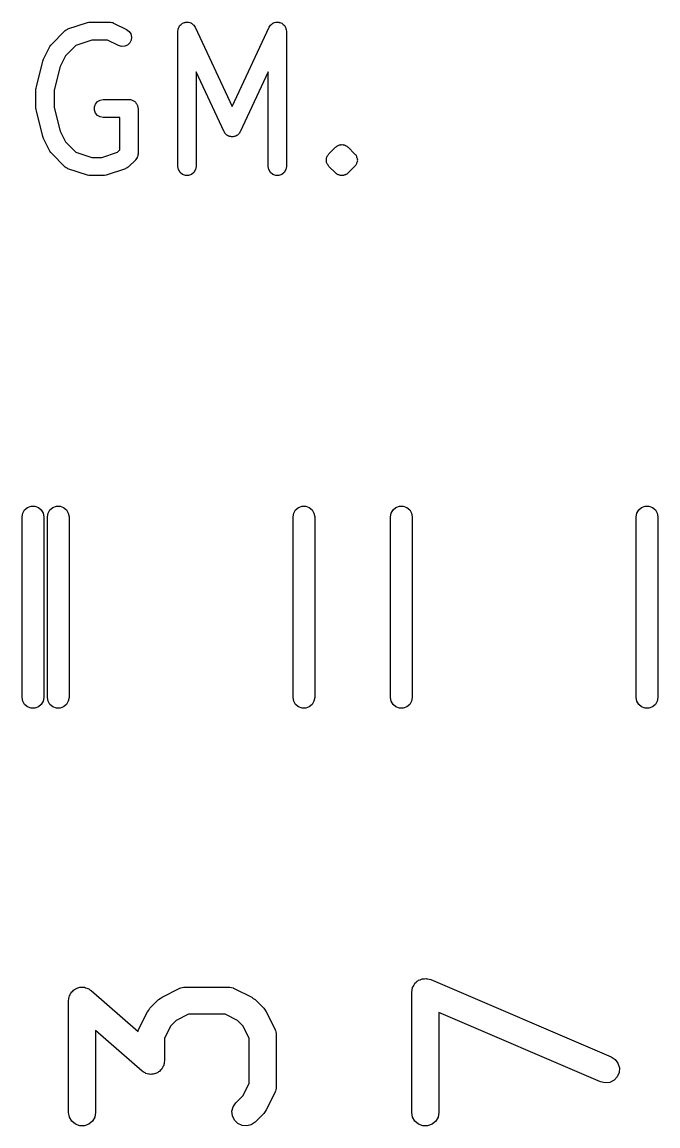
# Model space of a CAD drawing. Extents: x 127.3 to 176.4, y -111.4 to -62.2.
# Drawn here: x 133.02 to 136.54, y -86.63 to -80.52 of the extents above; entities that cross this region are included whole.
import ezdxf

# ---------------------------------------------------------------- set-up
doc = ezdxf.new("R2010")
doc.units = 0
doc.header["$MEASUREMENT"] = 0
doc.layers.add('BLACK', color=7, linetype='CONTINUOUS')

msp = doc.modelspace()

# ---------------------------------------------------------------- linework, layer by layer
at = {"layer": 'Black'}
for p, q in [((133.274, -80.5586), (133.382, -80.5229)), ((133.382, -80.5229), (133.39, -80.5217)), ((133.39, -80.5217), (133.397, -80.5203)), ((133.397, -80.5203), (133.505, -80.5203)), ((133.505, -80.5203), (133.507, -80.5208)), ((133.507, -80.5208), (133.51, -80.5206)), ((133.51, -80.5206), (133.516, -80.5223)), ((133.516, -80.5223), (133.522, -80.5233)), ((133.522, -80.5233), (133.524, -80.5247)), ((133.524, -80.5247), (133.527, -80.5256)), ((133.527, -80.5256), (133.598, -80.5613)), ((133.886, -80.5532), (133.889, -80.5475)), ((133.889, -80.5475), (133.892, -80.5416)), ((133.892, -80.5416), (133.894, -80.5401)), ((133.894, -80.5401), (133.895, -80.5381)), ((133.895, -80.5381), (133.9, -80.5339)), ((133.9, -80.5339), (133.904, -80.5293)), ((133.904, -80.5293), (133.906, -80.5284)), ((133.906, -80.5284), (133.908, -80.527)), ((133.908, -80.527), (133.914, -80.5248)), ((133.914, -80.5248), (133.92, -80.522)), ((133.92, -80.522), (133.922, -80.5218)), ((133.922, -80.5218), (133.924, -80.521)), ((133.924, -80.521), (133.931, -80.521)), ((133.931, -80.521), (133.937, -80.5205)), ((133.937, -80.5205), (133.94, -80.521)), ((133.94, -80.521), (133.942, -80.521)), ((133.942, -80.521), (133.948, -80.5233)), ((133.948, -80.5233), (133.954, -80.525)), ((133.954, -80.525), (133.956, -80.5262)), ((133.956, -80.5262), (133.958, -80.527)), ((133.958, -80.527), (133.963, -80.5312)), ((133.963, -80.5312), (133.968, -80.5349)), ((133.968, -80.5349), (133.97, -80.5367)), ((133.97, -80.5367), (133.971, -80.5381)), ((133.971, -80.5381), (133.975, -80.5438)), ((133.975, -80.5438), (133.978, -80.5491)), ((133.978, -80.5491), (134.183, -80.9878)), ((134.183, -80.9878), (134.388, -80.5491)), ((134.388, -80.5491), (134.392, -80.5438)), ((134.392, -80.5438), (134.395, -80.5381)), ((134.395, -80.5381), (134.397, -80.5367)), ((134.397, -80.5367), (134.398, -80.5349)), ((134.398, -80.5349), (134.403, -80.5312)), ((134.403, -80.5312), (134.408, -80.527)), ((134.408, -80.527), (134.41, -80.5262)), ((134.41, -80.5262), (134.412, -80.525)), ((134.412, -80.525), (134.418, -80.5233)), ((134.418, -80.5233), (134.424, -80.521)), ((134.424, -80.521), (134.427, -80.521)), ((134.427, -80.521), (134.429, -80.5205)), ((134.429, -80.5205), (134.435, -80.521)), ((134.435, -80.521), (134.442, -80.521)), ((134.442, -80.521), (134.444, -80.5218)), ((134.444, -80.5218), (134.446, -80.522)), ((134.446, -80.522), (134.452, -80.5248)), ((134.452, -80.5248), (134.458, -80.527)), ((134.458, -80.527), (134.46, -80.5284)), ((134.46, -80.5284), (134.462, -80.5293)), ((134.462, -80.5293), (134.466, -80.5339)), ((134.466, -80.5339), (134.471, -80.5381)), ((134.471, -80.5381), (134.473, -80.5401)), ((134.473, -80.5401), (134.474, -80.5416)), ((134.474, -80.5416), (134.477, -80.5475)), ((134.477, -80.5475), (134.48, -80.5532)), ((133.184, -80.6421), (133.255, -80.5706)), ((133.255, -80.5706), (133.257, -80.569)), ((133.257, -80.569), (133.259, -80.5668)), ((133.259, -80.5668), (133.264, -80.564)), ((133.264, -80.564), (133.269, -80.5607)), ((133.269, -80.5607), (133.272, -80.5599)), ((133.272, -80.5599), (133.274, -80.5586)), ((133.598, -80.5613), (133.612, -80.5716)), ((133.612, -80.5716), (133.622, -80.5861)), ((133.622, -80.5861), (133.626, -80.603)), ((133.626, -80.603), (133.624, -80.6203)), ((133.883, -80.5703), (133.884, -80.5639)), ((133.883, -81.3203), (133.883, -80.5703)), ((133.884, -80.5639), (133.885, -80.5574)), ((133.885, -80.5574), (133.886, -80.5554)), ((133.886, -80.5554), (133.886, -80.5532)), ((134.48, -80.5532), (134.481, -80.5554)), ((134.481, -80.5554), (134.481, -80.5574)), ((134.481, -80.5574), (134.482, -80.5639)), ((134.482, -80.5639), (134.483, -80.5703)), ((134.483, -80.5703), (134.483, -81.3203)), ((133.138, -80.7265), (133.174, -80.6551)), ((133.174, -80.6551), (133.179, -80.6486)), ((133.179, -80.6486), (133.184, -80.6421)), ((133.317, -80.6497), (133.26, -80.707)), ((133.406, -80.6203), (133.317, -80.6497)), ((133.493, -80.6203), (133.406, -80.6203)), ((133.554, -80.6507), (133.493, -80.6203)), ((133.57, -80.6557), (133.554, -80.6507)), ((133.588, -80.6546), (133.57, -80.6557)), ((133.604, -80.6477), (133.588, -80.6546)), ((133.616, -80.6358), (133.604, -80.6477)), ((133.624, -80.6203), (133.616, -80.6358)), ((133.135, -80.7367), (133.137, -80.7317)), ((133.137, -80.7317), (133.138, -80.7265)), ((133.26, -80.707), (133.23, -80.7663)), ((133.099, -80.8796), (133.135, -80.7367)), ((133.23, -80.7663), (133.197, -80.8979)), ((134.138, -81.1271), (133.983, -80.7957)), ((133.983, -80.7957), (133.983, -81.3203)), ((134.383, -80.7957), (134.228, -81.1271)), ((134.383, -81.3203), (134.383, -80.7957)), ((133.097, -80.8917), (133.098, -80.8857)), ((133.097, -80.9989), (133.097, -80.8917)), ((133.098, -80.8857), (133.099, -80.8796)), ((133.197, -80.8979), (133.197, -80.9927)), ((133.42, -80.9902), (133.426, -80.9739)), ((133.426, -80.9739), (133.437, -80.9606)), ((133.437, -80.9606), (133.452, -80.9519)), ((133.452, -80.9519), (133.469, -80.9489)), ((133.469, -80.9489), (133.612, -80.9489)), ((133.612, -80.9489), (133.616, -80.9496)), ((133.616, -80.9496), (133.62, -80.9496)), ((133.62, -80.9496), (133.625, -80.9511)), ((133.625, -80.9511), (133.629, -80.9519)), ((133.629, -80.9519), (133.633, -80.9541)), ((133.633, -80.9541), (133.637, -80.9556)), ((133.637, -80.9556), (133.64, -80.9584)), ((133.64, -80.9584), (133.644, -80.9606)), ((133.644, -80.9606), (133.647, -80.9639)), ((133.647, -80.9639), (133.65, -80.9667)), ((133.65, -80.9667), (133.652, -80.9705)), ((133.652, -80.9705), (133.655, -80.9739)), ((133.655, -80.9739), (133.657, -80.978)), ((133.657, -80.978), (133.659, -80.9818)), ((133.098, -81.0049), (133.097, -80.9989)), ((133.099, -81.011), (133.098, -81.0049)), ((133.135, -81.1538), (133.099, -81.011)), ((133.197, -80.9927), (133.23, -81.1243)), ((133.42, -81.0075), (133.42, -80.9902)), ((133.426, -81.0239), (133.42, -81.0075)), ((133.437, -81.0372), (133.426, -81.0239)), ((133.452, -81.0458), (133.437, -81.0372)), ((133.659, -80.9818), (133.659, -80.9861)), ((133.659, -80.9861), (133.661, -80.9902)), ((133.661, -80.9902), (133.661, -80.9945)), ((133.661, -80.9945), (133.662, -80.9989)), ((133.662, -80.9989), (133.662, -81.2489)), ((133.469, -81.0489), (133.452, -81.0458)), ((133.562, -81.0489), (133.469, -81.0489)), ((133.562, -81.2281), (133.562, -81.0489)), ((133.137, -81.1588), (133.135, -81.1538)), ((133.138, -81.1641), (133.137, -81.1588)), ((133.23, -81.1243), (133.26, -81.1835)), ((134.14, -81.1307), (134.138, -81.1271)), ((134.142, -81.1347), (134.14, -81.1307)), ((134.145, -81.1378), (134.142, -81.1347)), ((134.148, -81.1414), (134.145, -81.1378)), ((134.151, -81.1439), (134.148, -81.1414)), ((134.154, -81.1469), (134.151, -81.1439)), ((134.158, -81.1488), (134.154, -81.1469)), ((134.162, -81.1513), (134.158, -81.1488)), ((134.166, -81.1524), (134.162, -81.1513)), ((134.17, -81.1543), (134.166, -81.1524)), ((134.175, -81.1547), (134.17, -81.1543)), ((134.179, -81.1558), (134.175, -81.1547)), ((134.183, -81.1554), (134.179, -81.1558)), ((134.187, -81.1558), (134.183, -81.1554)), ((134.192, -81.1547), (134.187, -81.1558)), ((134.196, -81.1543), (134.192, -81.1547)), ((134.2, -81.1524), (134.196, -81.1543)), ((134.204, -81.1513), (134.2, -81.1524)), ((134.208, -81.1488), (134.204, -81.1513)), ((134.212, -81.1469), (134.208, -81.1488)), ((134.215, -81.1439), (134.212, -81.1469)), ((134.218, -81.1414), (134.215, -81.1439)), ((134.221, -81.1378), (134.218, -81.1414)), ((134.224, -81.1347), (134.221, -81.1378)), ((134.226, -81.1307), (134.224, -81.1347)), ((134.228, -81.1271), (134.226, -81.1307)), ((133.174, -81.2355), (133.138, -81.1641)), ((133.26, -81.1835), (133.317, -81.2409)), ((134.719, -81.2492), (134.755, -81.2135)), ((134.755, -81.2135), (134.759, -81.211)), ((134.759, -81.211), (134.762, -81.2079)), ((134.762, -81.2079), (134.764, -81.207)), ((134.764, -81.207), (134.765, -81.2056)), ((134.765, -81.2056), (134.767, -81.2048)), ((134.767, -81.2048), (134.769, -81.2035)), ((134.769, -81.2035), (134.773, -81.2024)), ((134.773, -81.2024), (134.777, -81.2006)), ((134.777, -81.2006), (134.78, -81.2004)), ((134.78, -81.2004), (134.782, -81.1996)), ((134.782, -81.1996), (134.784, -81.1996)), ((134.784, -81.1996), (134.786, -81.199)), ((134.786, -81.199), (134.79, -81.1994)), ((134.79, -81.1994), (134.795, -81.199)), ((134.795, -81.199), (134.797, -81.1996)), ((134.797, -81.1996), (134.799, -81.1996)), ((134.799, -81.1996), (134.801, -81.2004)), ((134.801, -81.2004), (134.803, -81.2006)), ((134.803, -81.2006), (134.807, -81.2024)), ((134.807, -81.2024), (134.811, -81.2035)), ((134.811, -81.2035), (134.813, -81.2048)), ((134.813, -81.2048), (134.815, -81.2056)), ((134.815, -81.2056), (134.817, -81.207)), ((134.817, -81.207), (134.819, -81.2079)), ((134.819, -81.2079), (134.822, -81.211)), ((134.822, -81.211), (134.826, -81.2135)), ((134.826, -81.2135), (134.861, -81.2492)), ((133.179, -81.2419), (133.174, -81.2355)), ((133.184, -81.2485), (133.179, -81.2419)), ((133.255, -81.3199), (133.184, -81.2485)), ((133.317, -81.2409), (133.406, -81.2703)), ((133.406, -81.2703), (133.461, -81.2703)), ((133.461, -81.2703), (133.549, -81.2409)), ((133.549, -81.2409), (133.562, -81.2281)), ((133.647, -81.2842), (133.611, -81.3199)), ((133.648, -81.2824), (133.647, -81.2842)), ((133.65, -81.281), (133.648, -81.2824)), ((133.653, -81.2753), (133.65, -81.281)), ((133.657, -81.27), (133.653, -81.2753)), ((133.658, -81.2679), (133.657, -81.27)), ((133.659, -81.266), (133.658, -81.2679)), ((133.66, -81.2595), (133.659, -81.266)), ((133.662, -81.2532), (133.66, -81.2595)), ((133.662, -81.2489), (133.661, -81.251)), ((133.661, -81.251), (133.662, -81.2532)), ((134.705, -81.2802), (134.706, -81.276)), ((134.705, -81.2846), (134.705, -81.2802)), ((134.705, -81.2889), (134.705, -81.2846)), ((134.706, -81.2716), (134.708, -81.2677)), ((134.706, -81.276), (134.706, -81.2716)), ((134.708, -81.2677), (134.709, -81.2634)), ((134.709, -81.2634), (134.712, -81.2599)), ((134.712, -81.2599), (134.714, -81.2559)), ((134.714, -81.2559), (134.717, -81.2528)), ((134.717, -81.2528), (134.719, -81.2492)), ((134.861, -81.2492), (134.864, -81.2528)), ((134.864, -81.2528), (134.867, -81.2559)), ((134.867, -81.2559), (134.869, -81.2599)), ((134.869, -81.2599), (134.871, -81.2634)), ((134.871, -81.2634), (134.872, -81.2677)), ((134.872, -81.2677), (134.874, -81.2716)), ((134.874, -81.2716), (134.875, -81.276)), ((134.875, -81.276), (134.876, -81.2802)), ((134.876, -81.2802), (134.875, -81.2846)), ((134.875, -81.2846), (134.876, -81.2889)), ((133.257, -81.3216), (133.255, -81.3199)), ((133.259, -81.3237), (133.257, -81.3216)), ((133.264, -81.3265), (133.259, -81.3237)), ((133.269, -81.3299), (133.264, -81.3265)), ((133.272, -81.3306), (133.269, -81.3299)), ((133.274, -81.332), (133.272, -81.3306)), ((133.382, -81.3677), (133.274, -81.332)), ((133.592, -81.332), (133.485, -81.3677)), ((133.594, -81.3306), (133.592, -81.332)), ((133.597, -81.3299), (133.594, -81.3306)), ((133.602, -81.3265), (133.597, -81.3299)), ((133.607, -81.3237), (133.602, -81.3265)), ((133.609, -81.3216), (133.607, -81.3237)), ((133.611, -81.3199), (133.609, -81.3216)), ((133.886, -81.3374), (133.883, -81.3203)), ((133.895, -81.3524), (133.886, -81.3374)), ((133.98, -81.3374), (133.971, -81.3524)), ((133.983, -81.3203), (133.98, -81.3374)), ((134.386, -81.3374), (134.383, -81.3203)), ((134.395, -81.3524), (134.386, -81.3374)), ((134.48, -81.3374), (134.471, -81.3524)), ((134.483, -81.3203), (134.48, -81.3374)), ((134.706, -81.2932), (134.705, -81.2889)), ((134.706, -81.2975), (134.706, -81.2932)), ((134.708, -81.3015), (134.706, -81.2975)), ((134.709, -81.3057), (134.708, -81.3015)), ((134.712, -81.3093), (134.709, -81.3057)), ((134.714, -81.3132), (134.712, -81.3093)), ((134.717, -81.3163), (134.714, -81.3132)), ((134.719, -81.3199), (134.717, -81.3163)), ((134.755, -81.3556), (134.719, -81.3199)), ((134.861, -81.3199), (134.826, -81.3556)), ((134.864, -81.3163), (134.861, -81.3199)), ((134.867, -81.3132), (134.864, -81.3163)), ((134.869, -81.3093), (134.867, -81.3132)), ((134.871, -81.3057), (134.869, -81.3093)), ((134.872, -81.3015), (134.871, -81.3057)), ((134.874, -81.2975), (134.872, -81.3015)), ((134.875, -81.2932), (134.874, -81.2975)), ((134.876, -81.2889), (134.875, -81.2932)), ((133.39, -81.3689), (133.382, -81.3677)), ((133.397, -81.3703), (133.39, -81.3689)), ((133.469, -81.3703), (133.397, -81.3703)), ((133.477, -81.3689), (133.469, -81.3703)), ((133.485, -81.3677), (133.477, -81.3689)), ((133.908, -81.3636), (133.895, -81.3524)), ((133.924, -81.3695), (133.908, -81.3636)), ((133.942, -81.3695), (133.924, -81.3695)), ((133.958, -81.3636), (133.942, -81.3695)), ((133.971, -81.3524), (133.958, -81.3636)), ((134.408, -81.3636), (134.395, -81.3524)), ((134.424, -81.3695), (134.408, -81.3636)), ((134.442, -81.3695), (134.424, -81.3695)), ((134.458, -81.3636), (134.442, -81.3695)), ((134.471, -81.3524), (134.458, -81.3636)), ((134.759, -81.3582), (134.755, -81.3556)), ((134.762, -81.3612), (134.759, -81.3582)), ((134.764, -81.3622), (134.762, -81.3612)), ((134.765, -81.3636), (134.764, -81.3622)), ((134.767, -81.3643), (134.765, -81.3636)), ((134.769, -81.3656), (134.767, -81.3643)), ((134.773, -81.3667), (134.769, -81.3656)), ((134.777, -81.3686), (134.773, -81.3667)), ((134.78, -81.3688), (134.777, -81.3686)), ((134.782, -81.3695), (134.78, -81.3688)), ((134.784, -81.3695), (134.782, -81.3695)), ((134.786, -81.3701), (134.784, -81.3695)), ((134.79, -81.3697), (134.786, -81.3701)), ((134.795, -81.3701), (134.79, -81.3697)), ((134.797, -81.3695), (134.795, -81.3701)), ((134.799, -81.3695), (134.797, -81.3695)), ((134.801, -81.3688), (134.799, -81.3695)), ((134.803, -81.3686), (134.801, -81.3688)), ((134.807, -81.3667), (134.803, -81.3686)), ((134.811, -81.3656), (134.807, -81.3667)), ((134.813, -81.3643), (134.811, -81.3656)), ((134.815, -81.3636), (134.813, -81.3643)), ((134.817, -81.3622), (134.815, -81.3636)), ((134.819, -81.3612), (134.817, -81.3622)), ((134.822, -81.3582), (134.819, -81.3612)), ((134.826, -81.3556), (134.822, -81.3582)), ((133.02, -83.26), (133.024, -83.2395)), ((133.024, -83.2395), (133.034, -83.2214)), ((133.034, -83.2214), (133.05, -83.208)), ((133.05, -83.208), (133.07, -83.2009)), ((133.07, -83.2009), (133.09, -83.2009)), ((133.09, -83.2009), (133.11, -83.208)), ((133.11, -83.208), (133.126, -83.2214)), ((133.126, -83.2214), (133.136, -83.2395)), ((133.136, -83.2395), (133.14, -83.26)), ((133.16, -83.26), (133.164, -83.2395)), ((133.164, -83.2395), (133.174, -83.2214)), ((133.174, -83.2214), (133.19, -83.208)), ((133.19, -83.208), (133.21, -83.2009)), ((133.21, -83.2009), (133.23, -83.2009)), ((133.23, -83.2009), (133.25, -83.208)), ((133.25, -83.208), (133.266, -83.2214)), ((133.266, -83.2214), (133.276, -83.2395)), ((133.276, -83.2395), (133.28, -83.26)), ((134.52, -83.26), (134.524, -83.2395)), ((134.524, -83.2395), (134.534, -83.2214)), ((134.534, -83.2214), (134.55, -83.208)), ((134.55, -83.208), (134.57, -83.2009)), ((134.57, -83.2009), (134.59, -83.2009)), ((134.59, -83.2009), (134.61, -83.208)), ((134.61, -83.208), (134.626, -83.2214)), ((134.626, -83.2214), (134.636, -83.2395)), ((134.636, -83.2395), (134.64, -83.26)), ((135.06, -83.26), (135.064, -83.2395)), ((135.064, -83.2395), (135.074, -83.2214)), ((135.074, -83.2214), (135.09, -83.208)), ((135.09, -83.208), (135.11, -83.2009)), ((135.11, -83.2009), (135.13, -83.2009)), ((135.13, -83.2009), (135.15, -83.208)), ((135.15, -83.208), (135.166, -83.2214)), ((135.166, -83.2214), (135.176, -83.2395)), ((135.176, -83.2395), (135.18, -83.26)), ((136.42, -83.26), (136.424, -83.2395)), ((136.424, -83.2395), (136.434, -83.2214)), ((136.434, -83.2214), (136.45, -83.208)), ((136.45, -83.208), (136.47, -83.2009)), ((136.47, -83.2009), (136.49, -83.2009)), ((136.49, -83.2009), (136.51, -83.208)), ((136.51, -83.208), (136.526, -83.2214)), ((136.526, -83.2214), (136.536, -83.2395)), ((136.536, -83.2395), (136.54, -83.26)), ((133.02, -84.26), (133.02, -83.26)), ((133.14, -83.26), (133.14, -84.26)), ((133.16, -84.26), (133.16, -83.26)), ((133.28, -83.26), (133.28, -84.26)), ((134.52, -84.26), (134.52, -83.26)), ((134.64, -83.26), (134.64, -84.26)), ((135.06, -84.26), (135.06, -83.26)), ((135.18, -83.26), (135.18, -84.26)), ((136.42, -84.26), (136.42, -83.26)), ((136.54, -83.26), (136.54, -84.26)), ((133.024, -84.2805), (133.02, -84.26)), ((133.14, -84.26), (133.136, -84.2805)), ((133.164, -84.2805), (133.16, -84.26)), ((133.28, -84.26), (133.276, -84.2805)), ((134.524, -84.2805), (134.52, -84.26)), ((134.64, -84.26), (134.636, -84.2805)), ((135.064, -84.2805), (135.06, -84.26)), ((135.18, -84.26), (135.176, -84.2805)), ((136.424, -84.2805), (136.42, -84.26)), ((136.54, -84.26), (136.536, -84.2805)), ((133.034, -84.2986), (133.024, -84.2805)), ((133.05, -84.312), (133.034, -84.2986)), ((133.07, -84.3191), (133.05, -84.312)), ((133.09, -84.3191), (133.07, -84.3191)), ((133.11, -84.312), (133.09, -84.3191)), ((133.126, -84.2986), (133.11, -84.312)), ((133.136, -84.2805), (133.126, -84.2986)), ((133.174, -84.2986), (133.164, -84.2805)), ((133.19, -84.312), (133.174, -84.2986)), ((133.21, -84.3191), (133.19, -84.312)), ((133.23, -84.3191), (133.21, -84.3191)), ((133.25, -84.312), (133.23, -84.3191)), ((133.266, -84.2986), (133.25, -84.312)), ((133.276, -84.2805), (133.266, -84.2986)), ((134.534, -84.2986), (134.524, -84.2805)), ((134.55, -84.312), (134.534, -84.2986)), ((134.57, -84.3191), (134.55, -84.312)), ((134.59, -84.3191), (134.57, -84.3191)), ((134.61, -84.312), (134.59, -84.3191)), ((134.626, -84.2986), (134.61, -84.312)), ((134.636, -84.2805), (134.626, -84.2986)), ((135.074, -84.2986), (135.064, -84.2805)), ((135.09, -84.312), (135.074, -84.2986)), ((135.11, -84.3191), (135.09, -84.312)), ((135.13, -84.3191), (135.11, -84.3191)), ((135.15, -84.312), (135.13, -84.3191)), ((135.166, -84.2986), (135.15, -84.312)), ((135.176, -84.2805), (135.166, -84.2986)), ((136.434, -84.2986), (136.424, -84.2805)), ((136.45, -84.312), (136.434, -84.2986)), ((136.47, -84.3191), (136.45, -84.312)), ((136.49, -84.3191), (136.47, -84.3191)), ((136.51, -84.312), (136.49, -84.3191)), ((136.526, -84.2986), (136.51, -84.312)), ((136.536, -84.2805), (136.526, -84.2986)), ((133.322, -85.8708), (133.328, -85.8673)), ((133.328, -85.8673), (133.334, -85.8664)), ((133.334, -85.8664), (133.339, -85.8644)), ((133.339, -85.8644), (133.347, -85.8644)), ((133.347, -85.8644), (133.354, -85.8633)), ((133.354, -85.8633), (133.36, -85.8644)), ((133.36, -85.8644), (133.365, -85.8644)), ((133.365, -85.8644), (133.372, -85.8669)), ((133.372, -85.8669), (133.379, -85.8684)), ((133.379, -85.8684), (133.384, -85.8714)), ((133.894, -85.87), (133.898, -85.8678)), ((133.898, -85.8678), (133.907, -85.8663)), ((133.907, -85.8663), (133.915, -85.8638)), ((133.915, -85.8638), (133.92, -85.864)), ((133.92, -85.864), (133.924, -85.8633)), ((133.924, -85.8633), (134.162, -85.8633)), ((134.162, -85.8633), (134.166, -85.864)), ((134.166, -85.864), (134.17, -85.8638)), ((134.17, -85.8638), (134.179, -85.8663)), ((134.179, -85.8663), (134.188, -85.8678)), ((134.188, -85.8678), (134.191, -85.87)), ((135.181, -85.8694), (135.182, -85.865)), ((135.182, -85.865), (135.186, -85.8575)), ((135.186, -85.8575), (135.19, -85.8496)), ((135.19, -85.8496), (135.193, -85.8463)), ((135.193, -85.8463), (135.195, -85.8425)), ((135.195, -85.8425), (135.202, -85.8369)), ((135.202, -85.8369), (135.207, -85.8306)), ((135.207, -85.8306), (135.211, -85.8286)), ((135.211, -85.8286), (135.215, -85.8257)), ((135.215, -85.8257), (135.223, -85.8228)), ((135.223, -85.8228), (135.231, -85.8189)), ((135.231, -85.8189), (135.235, -85.8183)), ((135.235, -85.8183), (135.239, -85.8168)), ((135.239, -85.8168), (135.248, -85.8168)), ((135.248, -85.8168), (135.257, -85.8158)), ((135.257, -85.8158), (135.261, -85.8168)), ((135.261, -85.8168), (135.265, -85.8168)), ((135.265, -85.8168), (135.274, -85.8198)), ((135.274, -85.8198), (135.282, -85.8217)), ((135.282, -85.8217), (136.282, -86.2503)), ((133.279, -85.9237), (133.281, -85.9183)), ((133.279, -85.9311), (133.279, -85.9237)), ((133.281, -85.9183), (133.282, -85.9126)), ((133.282, -85.9126), (133.286, -85.9063)), ((133.286, -85.9063), (133.288, -85.8994)), ((133.288, -85.8994), (133.292, -85.8951)), ((133.292, -85.8951), (133.295, -85.8901)), ((133.295, -85.8901), (133.301, -85.8854)), ((133.301, -85.8854), (133.305, -85.8798)), ((133.305, -85.8798), (133.31, -85.8771)), ((133.31, -85.8771), (133.315, -85.8733)), ((133.315, -85.8733), (133.322, -85.8708)), ((133.384, -85.8714), (133.39, -85.8733)), ((133.39, -85.8733), (133.395, -85.878)), ((133.395, -85.878), (133.402, -85.8818)), ((133.402, -85.8818), (133.662, -86.1093)), ((133.776, -85.9329), (133.785, -85.926)), ((133.785, -85.926), (133.795, -85.9188)), ((133.795, -85.9188), (133.89, -85.8712)), ((133.89, -85.8712), (133.894, -85.87)), ((134.191, -85.87), (134.195, -85.8712)), ((134.195, -85.8712), (134.291, -85.9188)), ((134.291, -85.9188), (134.3, -85.926)), ((134.3, -85.926), (134.31, -85.9329)), ((135.177, -85.8907), (135.179, -85.8822)), ((135.177, -86.5573), (135.177, -85.8907)), ((135.179, -85.8735), (135.181, -85.8694)), ((135.179, -85.8822), (135.179, -85.8735)), ((133.277, -85.9383), (133.279, -85.9311)), ((133.277, -86.5573), (133.277, -85.9383)), ((133.714, -86), (133.721, -85.9903)), ((133.721, -85.9903), (133.728, -85.9805)), ((133.728, -85.9805), (133.776, -85.9329)), ((134.31, -85.9329), (134.358, -85.9805)), ((134.358, -85.9805), (134.365, -85.9903)), ((134.365, -85.9903), (134.372, -86)), ((133.666, -86.0952), (133.714, -86)), ((133.873, -86.0475), (133.843, -86.078)), ((133.942, -86.0133), (133.873, -86.0475)), ((134.144, -86.0133), (133.942, -86.0133)), ((134.213, -86.0475), (134.144, -86.0133)), ((134.243, -86.078), (134.213, -86.0475)), ((134.372, -86), (134.419, -86.0952)), ((136.223, -86.3882), (135.327, -86.0044)), ((135.327, -86.0044), (135.327, -86.5573)), ((133.684, -86.3281), (133.427, -86.1036)), ((133.427, -86.1036), (133.427, -86.5573)), ((133.662, -86.1093), (133.663, -86.1031)), ((133.663, -86.1031), (133.665, -86.0994)), ((133.665, -86.0994), (133.666, -86.0952)), ((133.843, -86.078), (133.808, -86.1465)), ((134.277, -86.1465), (134.243, -86.078)), ((134.419, -86.0952), (134.421, -86.0994)), ((134.421, -86.0994), (134.423, -86.1031)), ((134.423, -86.1031), (134.424, -86.1118)), ((134.424, -86.1118), (134.427, -86.1202)), ((133.808, -86.1465), (133.808, -86.2716)), ((134.277, -86.3968), (134.277, -86.1465)), ((134.427, -86.1202), (134.427, -86.1245)), ((134.427, -86.1245), (134.427, -86.1288)), ((134.427, -86.1288), (134.427, -86.4145)), ((133.805, -86.2916), (133.804, -86.2973)), ((133.807, -86.2862), (133.805, -86.2916)), ((133.808, -86.2716), (133.807, -86.2788)), ((133.807, -86.2788), (133.807, -86.2862)), ((136.282, -86.2503), (136.304, -86.2646)), ((136.304, -86.2646), (136.319, -86.2854)), ((136.319, -86.2854), (136.327, -86.3104)), ((133.69, -86.3319), (133.684, -86.3281)), ((133.696, -86.3366), (133.69, -86.3319)), ((133.701, -86.3386), (133.696, -86.3366)), ((133.706, -86.3416), (133.701, -86.3386)), ((133.713, -86.343), (133.706, -86.3416)), ((133.72, -86.3455), (133.713, -86.343)), ((133.726, -86.3455), (133.72, -86.3455)), ((133.732, -86.3466), (133.726, -86.3455)), ((133.739, -86.3455), (133.732, -86.3466)), ((133.746, -86.3455), (133.739, -86.3455)), ((133.752, -86.3435), (133.746, -86.3455)), ((133.758, -86.3426), (133.752, -86.3435)), ((133.764, -86.3391), (133.758, -86.3426)), ((133.771, -86.3366), (133.764, -86.3391)), ((133.775, -86.3329), (133.771, -86.3366)), ((133.78, -86.3301), (133.775, -86.3329)), ((133.785, -86.3245), (133.78, -86.3301)), ((133.791, -86.3198), (133.785, -86.3245)), ((133.794, -86.3148), (133.791, -86.3198)), ((133.797, -86.3105), (133.794, -86.3148)), ((133.8, -86.3036), (133.797, -86.3105)), ((133.804, -86.2973), (133.8, -86.3036)), ((136.325, -86.3364), (136.315, -86.3603)), ((136.327, -86.3104), (136.325, -86.3364)), ((134.243, -86.4653), (134.277, -86.3968)), ((134.427, -86.4145), (134.427, -86.4187)), ((134.427, -86.4187), (134.427, -86.4231)), ((136.248, -86.3941), (136.223, -86.3882)), ((136.274, -86.391), (136.248, -86.3941)), ((136.297, -86.3793), (136.274, -86.391)), ((136.315, -86.3603), (136.297, -86.3793)), ((134.204, -86.5043), (134.243, -86.4653)), ((134.419, -86.448), (134.372, -86.5433)), ((134.421, -86.4439), (134.419, -86.448)), ((134.423, -86.4401), (134.421, -86.4439)), ((134.424, -86.4315), (134.423, -86.4401)), ((134.427, -86.4231), (134.424, -86.4315)), ((134.182, -86.5508), (134.189, -86.5256)), ((134.189, -86.5256), (134.204, -86.5043)), ((133.282, -86.583), (133.277, -86.5573)), ((133.295, -86.6055), (133.282, -86.583)), ((133.423, -86.583), (133.41, -86.6055)), ((133.427, -86.5573), (133.423, -86.583)), ((134.185, -86.5767), (134.182, -86.5508)), ((134.196, -86.6004), (134.185, -86.5767)), ((134.214, -86.6188), (134.196, -86.6004)), ((134.358, -86.5627), (134.31, -86.6104)), ((134.365, -86.5529), (134.358, -86.5627)), ((134.372, -86.5433), (134.365, -86.5529)), ((135.182, -86.583), (135.177, -86.5573)), ((135.195, -86.6055), (135.182, -86.583)), ((135.323, -86.583), (135.31, -86.6055)), ((135.327, -86.5573), (135.323, -86.583)), ((133.315, -86.6223), (133.295, -86.6055)), ((133.339, -86.6312), (133.315, -86.6223)), ((133.365, -86.6312), (133.339, -86.6312)), ((133.39, -86.6223), (133.365, -86.6312)), ((133.41, -86.6055), (133.39, -86.6223)), ((134.238, -86.6298), (134.214, -86.6188)), ((134.264, -86.632), (134.238, -86.6298)), ((134.289, -86.6253), (134.264, -86.632)), ((134.31, -86.6104), (134.289, -86.6253)), ((135.215, -86.6223), (135.195, -86.6055)), ((135.239, -86.6312), (135.215, -86.6223)), ((135.265, -86.6312), (135.239, -86.6312)), ((135.29, -86.6223), (135.265, -86.6312)), ((135.31, -86.6055), (135.29, -86.6223))]:
    msp.add_line(p, q, dxfattribs=at)

doc.saveas('drawing.dxf')
